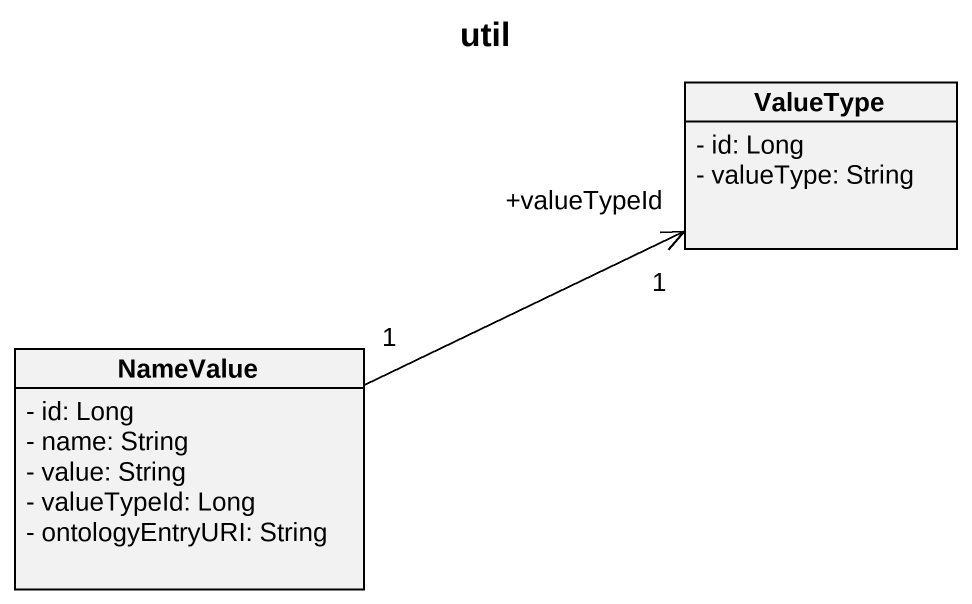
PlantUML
@startuml
title util
hide circle
hide empty members
skinparam classAttributeIconSize 0
class ValueType {
  - id: Long
  - valueType: String
}
class NameValue {
  - id: Long
  - name: String
  - value: String
  - valueTypeId: Long
  - ontologyEntryURI: String
}
NameValue "1" -right-> "+valueTypeId\n1" ValueType
@enduml
